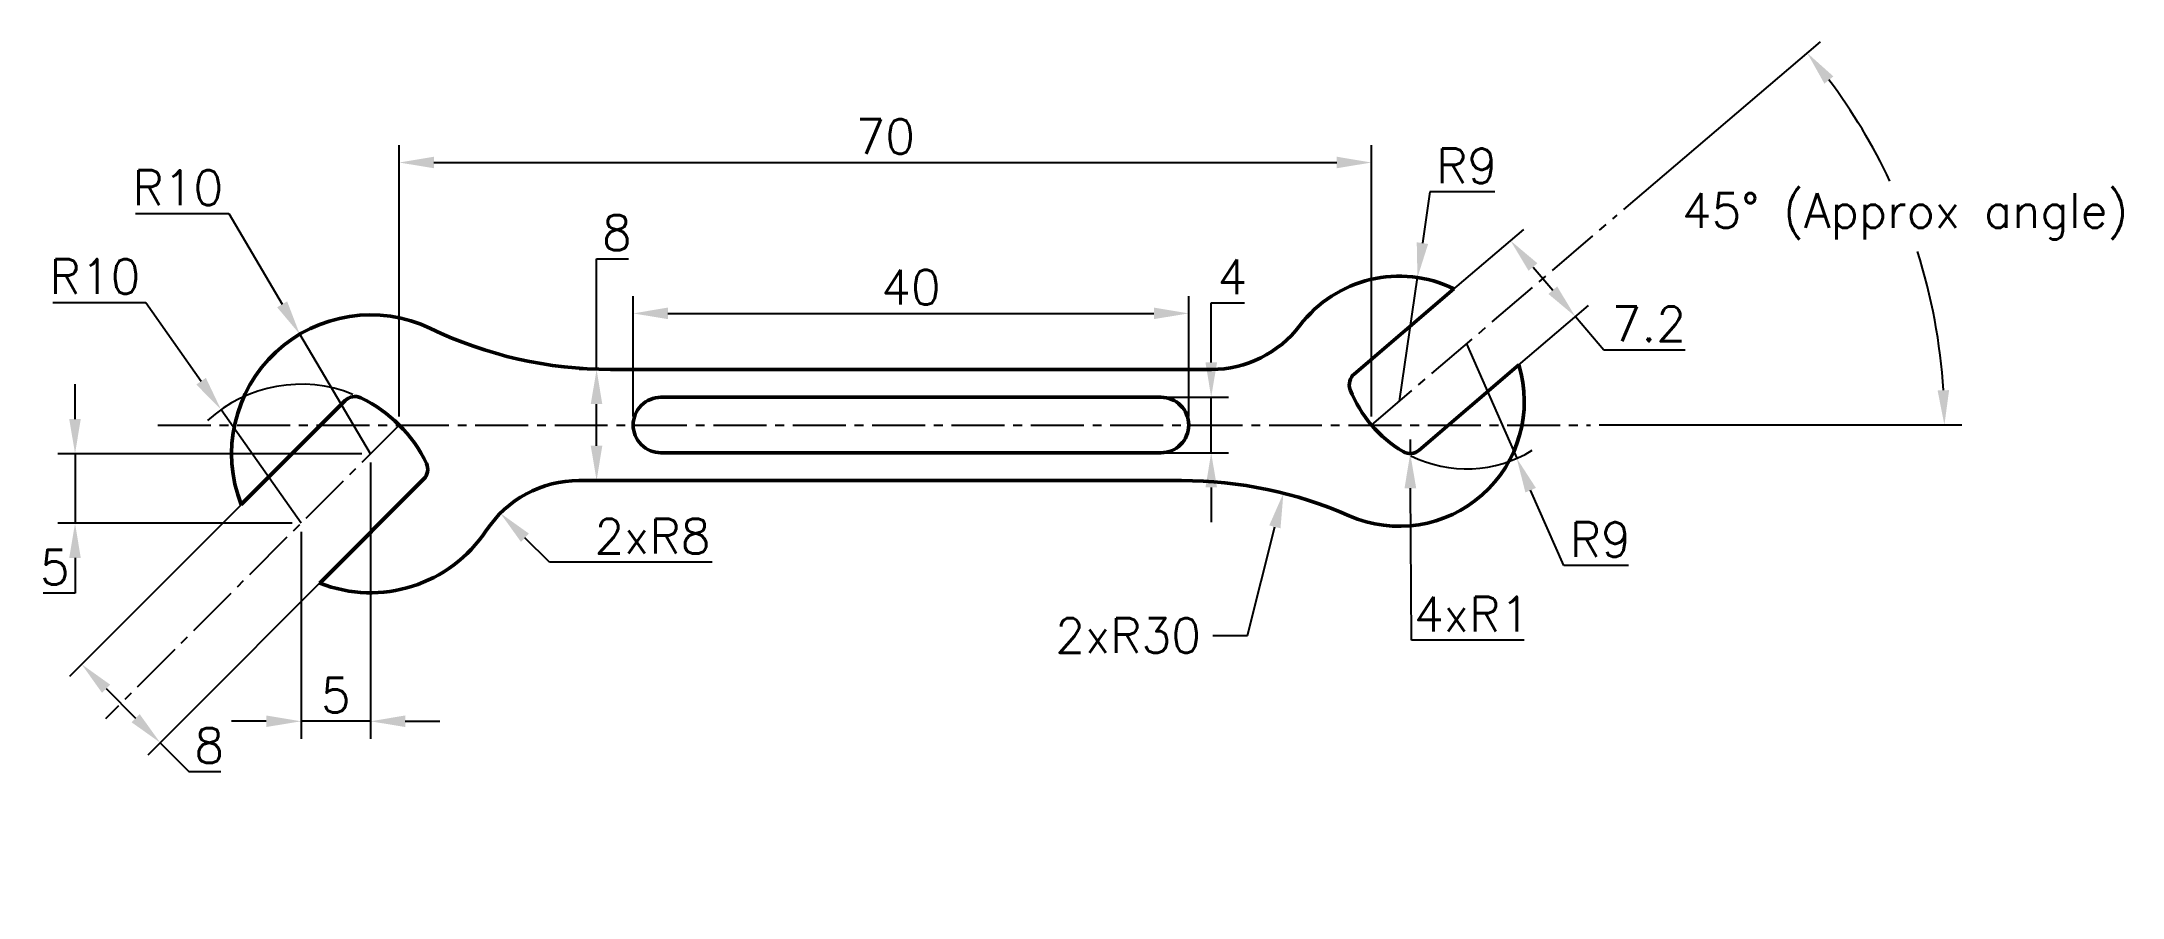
# Model space of a CAD drawing. Header units: millimetres. Extents: x 101 to 250, y 140 to 202.
import ezdxf

# ---------------------------------------------------------------- set-up
doc = ezdxf.new("R2010")
doc.units = ezdxf.units.MM
doc.linetypes.add('CENTER2', pattern=[28.575, 19.05, -3.175, 3.175, -3.175])
doc.layers.add('Dimension', color=252, linetype='Continuous', transparency=0.4)
doc.styles.get("Standard").update_dxf_attribs({"font": 'simplex.shx'})
doc.dimstyles.new('ISO-25', dxfattribs={"dimtxt": 2.5, "dimasz": 2.5, "dimexe": 1.25, "dimexo": 0.625, "dimtad": 1, "dimtih": 1, "dimtoh": 1, "dimdsep": 46, "dimtxsty": 'Standard', "dimcen": 0, "dimadec": 0, "dimazin": 0, "dimtfac": 1, "dimtmove": 0, "dimatfit": 3, "dimfxl": 1, "dimarcsym": 0})

# ---------------------------------------------------------------- blocks, each defined once
blk = doc.blocks.new('*D1')
at = {"layer": 'Defpoints', "color": 0, "linetype": 'CENTER2', "transparency": 16777216}
for p in [(119.23, 180.45), (124.32, 171.85)]:
    blk.add_point(p, dxfattribs=at)
at = {"layer": 'Dimension', "color": 0, "linetype": 'CENTER2', "lineweight": -2, "transparency": 16777216}
for p, q in [((107.41, 189.13), (114.11, 189.13)), ((114.11, 189.13), (117.96, 182.61)), ((124.32, 171.85), (119.23, 180.45))]:
    blk.add_line(p, q, dxfattribs=at)
at = {"layer": 'Dimension', "color": 0, "linetype": 'CENTER2', "transparency": 16777216}
blk.add_solid([(118.32, 182.82), (117.6, 182.39), (119.23, 180.45)], dxfattribs=at)
at = {"layer": 'Dimension', "color": 0, "linetype": 'CENTER2', "transparency": 16777216, "insert": (110.45, 191), "char_height": 2.5, "attachment_point": 5}
blk.add_mtext('R10', dxfattribs=at)
blk = doc.blocks.new('*D2')
at = {"layer": 'Defpoints', "color": 0, "linetype": 'CENTER2', "transparency": 16777216}
for p in [(113.56, 175.02), (119.32, 166.85)]:
    blk.add_point(p, dxfattribs=at)
at = {"layer": 'Dimension', "color": 0, "linetype": 'CENTER2', "lineweight": -2, "transparency": 16777216}
for p, q in [((101.44, 182.73), (108.14, 182.73)), ((108.14, 182.73), (112.13, 177.07)), ((119.32, 166.85), (113.56, 175.02))]:
    blk.add_line(p, q, dxfattribs=at)
blk.add_arc((119.32, 166.85), 10, 68.0522, 132.2957, dxfattribs=at)
at = {"layer": 'Dimension', "color": 0, "linetype": 'CENTER2', "transparency": 16777216}
blk.add_solid([(112.47, 177.31), (111.78, 176.83), (113.56, 175.02)], dxfattribs=at)
at = {"layer": 'Dimension', "color": 0, "linetype": 'CENTER2', "transparency": 16777216, "insert": (104.48, 184.61), "char_height": 2.5, "attachment_point": 5}
blk.add_mtext('R10', dxfattribs=at)
blk = doc.blocks.new('*D3')
at = {"layer": 'Defpoints', "color": 0, "transparency": 16777216}
for p in [(196.39, 192.81), (126.39, 173.92), (196.39, 173.92)]:
    blk.add_point(p, dxfattribs=at)
at = {"layer": 'Dimension', "color": 0, "lineweight": -2, "transparency": 16777216}
for p, q in [((126.39, 174.54), (126.39, 194.06)), ((196.39, 174.54), (196.39, 194.06)), ((128.89, 192.81), (193.89, 192.81))]:
    blk.add_line(p, q, dxfattribs=at)
at = {"layer": 'Dimension', "color": 0, "transparency": 16777216}
for points in [[(128.89, 193.23), (128.89, 192.4), (126.39, 192.81)], [(193.89, 193.23), (193.89, 192.4), (196.39, 192.81)]]:
    blk.add_solid(points, dxfattribs=at)
at = {"layer": 'Dimension', "color": 0, "transparency": 16777216, "insert": (161.39, 194.69), "char_height": 2.5, "attachment_point": 5}
blk.add_mtext('70', dxfattribs=at)
blk = doc.blocks.new('*D4')
at = {"layer": 'Defpoints', "color": 0, "transparency": 16777216}
for p in [(124.32, 171.85), (119.32, 166.85), (119.32, 152.59)]:
    blk.add_point(p, dxfattribs=at)
at = {"layer": 'Dimension', "color": 0, "lineweight": -2, "transparency": 16777216}
for p, q in [((124.32, 171.22), (124.32, 151.34)), ((119.32, 166.22), (119.32, 151.34)), ((116.82, 152.59), (114.32, 152.59)), ((124.32, 152.59), (119.32, 152.59)), ((126.82, 152.59), (129.32, 152.59))]:
    blk.add_line(p, q, dxfattribs=at)
at = {"layer": 'Dimension', "color": 0, "transparency": 16777216}
for points in [[(116.82, 153.01), (116.82, 152.18), (119.32, 152.59)], [(126.82, 153.01), (126.82, 152.18), (124.32, 152.59)]]:
    blk.add_solid(points, dxfattribs=at)
at = {"layer": 'Dimension', "color": 0, "transparency": 16777216, "insert": (121.82, 154.47), "char_height": 2.5, "attachment_point": 5}
blk.add_mtext('5', dxfattribs=at)
blk = doc.blocks.new('*D5')
at = {"layer": 'Defpoints', "color": 0, "transparency": 16777216}
for p in [(124.32, 171.85), (103.05, 166.85), (119.32, 166.85)]:
    blk.add_point(p, dxfattribs=at)
at = {"layer": 'Dimension', "color": 0, "lineweight": -2, "transparency": 16777216}
for p, q in [((103.05, 174.35), (103.05, 176.85)), ((123.69, 171.85), (101.8, 171.85)), ((103.05, 171.85), (103.05, 166.85)), ((118.69, 166.85), (101.8, 166.85)), ((103.05, 164.35), (103.05, 161.81)), ((103.05, 161.81), (100.76, 161.81))]:
    blk.add_line(p, q, dxfattribs=at)
at = {"layer": 'Dimension', "color": 0, "transparency": 16777216}
for points in [[(102.63, 174.35), (103.46, 174.35), (103.05, 171.85)], [(102.63, 164.35), (103.46, 164.35), (103.05, 166.85)]]:
    blk.add_solid(points, dxfattribs=at)
at = {"layer": 'Dimension', "color": 0, "transparency": 16777216, "insert": (101.59, 163.68), "char_height": 2.5, "attachment_point": 5}
blk.add_mtext('5', dxfattribs=at)
blk = doc.blocks.new('*D6')
at = {"layer": 'Defpoints', "color": 0, "transparency": 16777216}
for p in [(118.75, 171.93), (124.41, 166.28), (109.18, 151.05)]:
    blk.add_point(p, dxfattribs=at)
at = {"layer": 'Dimension', "color": 0, "lineweight": -2, "transparency": 16777216}
for p, q in [((118.31, 171.49), (102.64, 155.82)), ((123.97, 165.84), (108.29, 150.16)), ((105.29, 154.94), (107.41, 152.82)), ((109.18, 151.05), (111.25, 148.98)), ((111.25, 148.98), (113.54, 148.98))]:
    blk.add_line(p, q, dxfattribs=at)
at = {"layer": 'Dimension', "color": 0, "transparency": 16777216}
for points in [[(105.58, 155.23), (104.99, 154.64), (103.52, 156.7)], [(107.7, 153.11), (107.12, 152.52), (109.18, 151.05)]]:
    blk.add_solid(points, dxfattribs=at)
at = {"layer": 'Dimension', "color": 0, "transparency": 16777216, "insert": (112.71, 150.85), "char_height": 2.5, "attachment_point": 5}
blk.add_mtext('8', dxfattribs=at)
blk = doc.blocks.new('*D7')
at = {"layer": 'Defpoints', "color": 0, "transparency": 16777216}
for p in [(163.23, 177.92), (140.6, 169.92), (163.23, 169.92)]:
    blk.add_point(p, dxfattribs=at)
at = {"layer": 'Dimension', "color": 0, "lineweight": -2, "transparency": 16777216}
for p, q in [((140.6, 177.92), (140.6, 185.89)), ((140.6, 185.89), (142.89, 185.89)), ((162.61, 177.92), (139.35, 177.92)), ((140.6, 172.42), (140.6, 175.42)), ((162.61, 169.92), (139.35, 169.92))]:
    blk.add_line(p, q, dxfattribs=at)
at = {"layer": 'Dimension', "color": 0, "transparency": 16777216}
for points in [[(140.18, 175.42), (141.01, 175.42), (140.6, 177.92)], [(140.18, 172.42), (141.01, 172.42), (140.6, 169.92)]]:
    blk.add_solid(points, dxfattribs=at)
at = {"layer": 'Dimension', "color": 0, "transparency": 16777216, "insert": (142.06, 187.76), "char_height": 2.5, "attachment_point": 5}
blk.add_mtext('8', dxfattribs=at)
blk = doc.blocks.new('*D8')
at = {"layer": 'Defpoints', "color": 0, "transparency": 16777216}
for p in [(190.05, 169.01), (182.72, 139.92)]:
    blk.add_point(p, dxfattribs=at)
at = {"layer": 'Dimension', "color": 0, "lineweight": -2, "transparency": 16777216}
for p, q in [((187.47, 158.77), (189.43, 166.58)), ((184.97, 158.77), (187.47, 158.77))]:
    blk.add_line(p, q, dxfattribs=at)
at = {"layer": 'Dimension', "color": 0, "transparency": 16777216}
blk.add_solid([(189.03, 166.69), (189.84, 166.48), (190.05, 169.01)], dxfattribs=at)
at = {"layer": 'Dimension', "color": 0, "transparency": 16777216, "insert": (178.87, 158.77), "char_height": 2.5, "attachment_point": 5}
blk.add_mtext('2xR30', dxfattribs=at)
blk = doc.blocks.new('*D9')
at = {"layer": 'Defpoints', "color": 0, "transparency": 16777216}
for p in [(133.67, 167.57), (139.33, 161.92)]:
    blk.add_point(p, dxfattribs=at)
at = {"layer": 'Dimension', "color": 0, "lineweight": -2, "transparency": 16777216}
for p, q in [((137.21, 164.04), (135.44, 165.8)), ((148.91, 164.04), (137.21, 164.04))]:
    blk.add_line(p, q, dxfattribs=at)
at = {"layer": 'Dimension', "color": 0, "transparency": 16777216}
blk.add_solid([(135.73, 166.1), (135.15, 165.51), (133.67, 167.57)], dxfattribs=at)
at = {"layer": 'Dimension', "color": 0, "transparency": 16777216, "insert": (144.62, 165.91), "char_height": 2.5, "attachment_point": 5}
blk.add_mtext('2xR8', dxfattribs=at)
blk = doc.blocks.new('*D10')
at = {"layer": 'Defpoints', "color": 0, "transparency": 16777216}
for p in [(163.23, 175.92), (163.23, 171.92), (184.85, 171.92)]:
    blk.add_point(p, dxfattribs=at)
at = {"layer": 'Dimension', "color": 0, "lineweight": -2, "transparency": 16777216}
for p, q in [((184.85, 178.42), (184.85, 182.72)), ((184.85, 182.72), (187.26, 182.72)), ((163.86, 175.92), (186.1, 175.92)), ((184.85, 171.92), (184.85, 175.92)), ((163.86, 171.92), (186.1, 171.92)), ((184.85, 169.42), (184.85, 166.92))]:
    blk.add_line(p, q, dxfattribs=at)
at = {"layer": 'Dimension', "color": 0, "transparency": 16777216}
for points in [[(184.44, 178.42), (185.27, 178.42), (184.85, 175.92)], [(184.44, 169.42), (185.27, 169.42), (184.85, 171.92)]]:
    blk.add_solid(points, dxfattribs=at)
at = {"layer": 'Dimension', "color": 0, "transparency": 16777216, "insert": (186.37, 184.59), "char_height": 2.5, "attachment_point": 5}
blk.add_mtext('4', dxfattribs=at)
blk = doc.blocks.new('*D11')
at = {"layer": 'Defpoints', "color": 0, "transparency": 16777216}
for p in [(183.23, 181.95), (143.23, 173.92), (183.23, 173.92)]:
    blk.add_point(p, dxfattribs=at)
at = {"layer": 'Dimension', "color": 0, "lineweight": -2, "transparency": 16777216}
for p, q in [((143.23, 174.54), (143.23, 183.2)), ((183.23, 174.54), (183.23, 183.2)), ((145.73, 181.95), (180.73, 181.95))]:
    blk.add_line(p, q, dxfattribs=at)
at = {"layer": 'Dimension', "color": 0, "transparency": 16777216}
for points in [[(145.73, 182.37), (145.73, 181.54), (143.23, 181.95)], [(180.73, 182.37), (180.73, 181.54), (183.23, 181.95)]]:
    blk.add_solid(points, dxfattribs=at)
at = {"layer": 'Dimension', "color": 0, "transparency": 16777216, "insert": (163.23, 183.83), "char_height": 2.5, "attachment_point": 5}
blk.add_mtext('40', dxfattribs=at)
blk = doc.blocks.new('*D12')
at = {"layer": 'Defpoints', "color": 0, "transparency": 16777216}
for p in [(199.17, 172.87), (199.18, 171.87)]:
    blk.add_point(p, dxfattribs=at)
at = {"layer": 'Dimension', "color": 0, "lineweight": -2, "transparency": 16777216}
for p, q in [((199.17, 172.87), (199.18, 171.87)), ((199.26, 158.44), (199.19, 169.37)), ((207.38, 158.44), (199.26, 158.44))]:
    blk.add_line(p, q, dxfattribs=at)
at = {"layer": 'Dimension', "color": 0, "transparency": 16777216}
blk.add_solid([(199.61, 169.37), (198.77, 169.37), (199.18, 171.87)], dxfattribs=at)
at = {"layer": 'Dimension', "color": 0, "transparency": 16777216, "insert": (203.63, 160.31), "char_height": 2.5, "attachment_point": 5}
blk.add_mtext('4xR1', dxfattribs=at)
blk = doc.blocks.new('*D13')
at = {"layer": 'Defpoints', "color": 0, "transparency": 16777216}
for p in [(199.7, 184.53), (198.4, 175.63)]:
    blk.add_point(p, dxfattribs=at)
at = {"layer": 'Dimension', "color": 0, "lineweight": -2, "transparency": 16777216}
for p, q in [((200.6, 190.7), (200.06, 187.01)), ((205.27, 190.7), (200.6, 190.7)), ((198.4, 175.63), (199.7, 184.53))]:
    blk.add_line(p, q, dxfattribs=at)
at = {"layer": 'Dimension', "color": 0, "transparency": 16777216}
blk.add_solid([(199.65, 187.07), (200.47, 186.95), (199.7, 184.53)], dxfattribs=at)
at = {"layer": 'Dimension', "color": 0, "transparency": 16777216, "insert": (203.25, 192.58), "char_height": 2.5, "attachment_point": 5}
blk.add_mtext('R9', dxfattribs=at)
blk = doc.blocks.new('*D14')
at = {"layer": 'Defpoints', "color": 0, "transparency": 16777216}
for p in [(203.24, 179.76), (206.85, 171.52)]:
    blk.add_point(p, dxfattribs=at)
at = {"layer": 'Dimension', "color": 0, "lineweight": -2, "transparency": 16777216}
for p, q in [((203.24, 179.76), (206.85, 171.52)), ((210.23, 163.8), (207.85, 169.23)), ((214.9, 163.8), (210.23, 163.8))]:
    blk.add_line(p, q, dxfattribs=at)
blk.add_arc((203.24, 179.76), 9, 243.432, 301.6073, dxfattribs=at)
at = {"layer": 'Dimension', "color": 0, "transparency": 16777216}
blk.add_solid([(208.23, 169.39), (207.47, 169.06), (206.85, 171.52)], dxfattribs=at)
at = {"layer": 'Dimension', "color": 0, "transparency": 16777216, "insert": (212.87, 165.67), "char_height": 2.5, "attachment_point": 5}
blk.add_mtext('R9', dxfattribs=at)
blk = doc.blocks.new('*D15')
at = {"layer": 'Defpoints', "color": 0, "transparency": 16777216}
for p in [(211.07, 181.72), (198.74, 180.65), (203.41, 175.18)]:
    blk.add_point(p, dxfattribs=at)
at = {"layer": 'Dimension', "color": 0, "lineweight": -2, "transparency": 16777216}
for p, q in [((199.21, 181.06), (207.35, 188)), ((208.02, 185.29), (209.45, 183.62)), ((203.89, 175.58), (212.02, 182.53)), ((211.07, 181.72), (213.11, 179.32)), ((213.11, 179.32), (218.98, 179.32))]:
    blk.add_line(p, q, dxfattribs=at)
at = {"layer": 'Dimension', "color": 0, "transparency": 16777216}
for points in [[(208.34, 185.56), (207.7, 185.02), (206.4, 187.19)], [(209.76, 183.89), (209.13, 183.35), (211.07, 181.72)]]:
    blk.add_solid(points, dxfattribs=at)
at = {"layer": 'Dimension', "color": 0, "transparency": 16777216, "insert": (216.36, 181.2), "char_height": 2.5, "attachment_point": 5}
blk.add_mtext('7.2', dxfattribs=at)
blk = doc.blocks.new('*D16')
at = {"layer": 'Defpoints', "color": 0, "transparency": 16777216}
for p in [(214.09, 189.02), (236.5, 183.54), (109.01, 173.92), (196.39, 173.92), (212.15, 173.92)]:
    blk.add_point(p, dxfattribs=at)
at = {"layer": 'Dimension', "color": 0, "lineweight": -2, "transparency": 16777216}
for p, q in [((214.56, 189.43), (228.72, 201.51)), ((212.78, 173.92), (238.89, 173.92))]:
    blk.add_line(p, q, dxfattribs=at)
for start, end in [(25.1763, 37.0148), (3.4728, 17.6234)]:
    blk.add_arc((196.39, 173.92), 41.25, start, end, dxfattribs=at)
at = {"layer": 'Dimension', "color": 0, "transparency": 16777216}
for points in [[(229, 198.49), (229.65, 199.01), (227.76, 200.7)], [(237.98, 176.43), (237.15, 176.4), (237.64, 173.92)]]:
    blk.add_solid(points, dxfattribs=at)
at = {"layer": 'Dimension', "color": 0, "transparency": 16777216, "insert": (234.81, 188.94), "char_height": 2.5, "attachment_point": 5}
blk.add_mtext('45%%D (Approx angle)', dxfattribs=at)

msp = doc.modelspace()

# ---------------------------------------------------------------- linework, layer by layer
at = {"lineweight": 50}
for p, q in [((195.144, 177.586), (202.331, 183.722)), ((141.607, 177.917), (184.862, 177.917)), ((199.818, 172.11), (207.006, 178.246)), ((122.491, 175.674), (115.01, 168.194)), ((128.148, 170.017), (120.667, 162.537)), ((139.333, 169.917), (182.721, 169.917))]:
    msp.add_line(p, q, dxfattribs=at)
msp.add_lwpolyline([(145.235, 171.917), (181.235, 171.917, 0.4142136), (183.235, 173.917), (183.235, 173.917, 0.4142136), (181.235, 175.917), (145.235, 175.917, 0.4142136), (143.235, 173.917), (143.235, 173.917, 0.4142136)], format="xyb", close=True, dxfattribs=at)
for centre, radius, start, end in [((198.395, 175.628), 9, 64.0657, 142.75649), ((124.319, 171.846), 10, 64.3926, 201.42182), ((141.607, 207.917), 30, 244.3926, 270), ((184.862, 185.917), 8, 270, 322.75649), ((198.395, 175.628), 9, 246.30253, 16.90935), ((195.793, 176.826), 1, 130.48753, 201.52195), ((123.198, 174.967), 1, 64.47122, 135), ((119.319, 166.846), 10, 25.52878, 64.47122), ((203.235, 179.76), 9, 201.52195, 239.4531), ((127.44, 170.724), 1, 315, 25.52878), ((199.169, 172.871), 1, 239.4531, 310.48753), ((139.333, 161.917), 8, 90, 146.52265), ((182.721, 139.917), 30, 66.30253, 90), ((124.319, 171.846), 10, 248.57818, 326.52265)]:
    msp.add_arc(centre, radius, start, end, dxfattribs=at)
at = {"layer": 'Dimension', "linetype": 'CENTER2', "ltscale": 0.2}
for p, q in [((196.39, 173.917), (214.087, 189.025)), ((126.39, 173.917), (105.234, 152.761)), ((109.008, 173.917), (212.152, 173.917))]:
    msp.add_line(p, q, dxfattribs=at)

# ---------------------------------------------------------------- dimensions: what is measured, and where the dimension line sits
at = {"layer": 'Dimension'}
dim = msp.add_angular_dim_2l(base=(236.504, 183.544), line1=((109.008, 173.917), (212.152, 173.917)), line2=((196.39, 173.917), (214.087, 189.025)), text='45%%D (Approx angle)', dimstyle='ISO-25', dxfattribs=at)
dim.commit()
dim.dimension.update_dxf_attribs({"geometry": '*D16', "text_midpoint": (234.812, 188.936), "dimtype": 162})
for base, p1, p2, picture, middle in [((196.39, 192.813), (126.39, 173.917), (196.39, 173.917), '*D3', (161.39, 194.688)), ((119.319, 152.594), (124.319, 171.846), (119.319, 166.846), '*D4', (121.819, 154.469))]:
    dim = msp.add_linear_dim(base=base, p1=p1, p2=p2, dimstyle='ISO-25', dxfattribs=at)
    dim.commit()
    dim.dimension.update_dxf_attribs({"geometry": picture, "text_midpoint": middle})
for center, mpoint, picture, middle in [((198.395, 175.628), (199.696, 184.534), '*D13', (203.246, 190.701)), ((203.235, 179.76), (206.845, 171.516), '*D14', (212.875, 163.796))]:
    dim = msp.add_radius_dim(center=center, mpoint=mpoint, dimstyle='ISO-25', dxfattribs=at)
    dim.commit()
    dim.dimension.update_dxf_attribs({"geometry": picture, "text_midpoint": middle, "dimtype": 164})
at = {"layer": 'Dimension', "linetype": 'CENTER2'}
for center, mpoint, picture, middle in [((124.319, 171.846), (119.231, 180.455), '*D1', (110.445, 189.127)), ((119.319, 166.846), (113.564, 175.024), '*D2', (104.48, 182.731))]:
    dim = msp.add_radius_dim(center=center, mpoint=mpoint, dimstyle='ISO-25', dxfattribs=at)
    dim.commit()
    dim.dimension.update_dxf_attribs({"geometry": picture, "text_midpoint": middle, "dimtype": 164})
at = {"layer": 'Dimension'}
for base, p1, p2, angle, picture, middle, dimtype in [((140.598, 169.917), (163.235, 177.917), (163.235, 169.917), 90, '*D7', (142.056, 185.889), 160), ((211.07, 181.716), (198.737, 180.654), (203.412, 175.178), 310.48753, '*D15', (216.357, 179.323), 161), ((184.854, 171.917), (163.235, 175.917), (163.235, 171.917), 90, '*D10', (186.372, 182.717), 160), ((103.047, 166.846), (124.319, 171.846), (119.319, 166.846), 90, '*D5', (101.588, 161.809), 160), ((109.178, 151.047), (118.75, 171.934), (124.407, 166.277), 315, '*D6', (112.708, 148.976), 161)]:
    dim = msp.add_linear_dim(base=base, p1=p1, p2=p2, angle=angle, dimstyle='ISO-25', dxfattribs=at)
    dim.commit()
    dim.dimension.update_dxf_attribs({"geometry": picture, "text_midpoint": middle, "dimtype": dimtype})
dim = msp.add_linear_dim(base=(183.235, 181.952), p1=(143.235, 173.917), p2=(183.235, 173.917), dimstyle='ISO-25', dxfattribs=at)
dim.commit()
dim.dimension.update_dxf_attribs({"geometry": '*D11', "text_midpoint": (163.235, 181.952), "dimtype": 160})
for center, mpoint, text, picture, middle in [((199.169, 172.871), (199.175, 171.871), '4x<>', '*D12', (203.631, 158.437)), ((182.721, 139.917), (190.045, 169.009), '2x<>', '*D8', (178.865, 158.765)), ((139.333, 161.917), (133.671, 167.569), '2x<>', '*D9', (144.621, 164.036))]:
    dim = msp.add_radius_dim(center=center, mpoint=mpoint, text=text, dimstyle='ISO-25', dxfattribs=at)
    dim.commit()
    dim.dimension.update_dxf_attribs({"geometry": picture, "text_midpoint": middle, "dimtype": 164})

doc.saveas('drawing.dxf')
